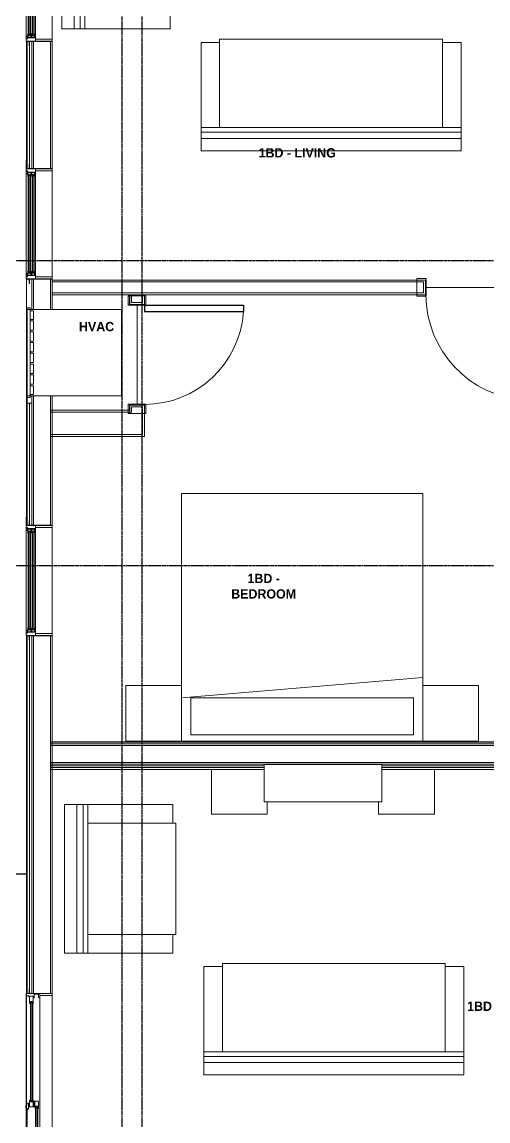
# Model space of a CAD drawing. Header units: inches. Extents: x -4093 to -1777, y 9773 to 12264.
# Drawn here: x -3861.6 to -3711.1, y 11007.9 to 11362.9 of the extents above; entities that cross this region are included whole.
import ezdxf

# ---------------------------------------------------------------- set-up
doc = ezdxf.new("R2010")
doc.units = ezdxf.units.IN
doc.header["$MEASUREMENT"] = 0
for name, pattern in [('Center 1_4_', [0.53125, 0.25, -0.09375, 0.09375, -0.09375]), ('Dash', [0.25, 0.125, -0.125]), ('Grid Line 1_2_', [0.875, 0.5, -0.125, 0.125, -0.125]), ('Hidden 1_8_', [0.1875, 0.125, -0.0625])]:
    doc.linetypes.add(name, pattern=pattern)
for name, color, linetype, lineweight in [('0-1', 7, 'Continuous', 5), ('0-2', 7, 'Continuous', 9), ('A-AREA-IDEN', 2, 'Continuous', 9), ('A-DETL-CNTR', 5, 'Center 1_4_', 9), ('A-DETL-GENF', 92, 'Continuous', 18), ('A-DETL-GENF-2', 92, 'Continuous', 9), ('A-DETL-GENF-HDLN', 1, 'Dash', 9), ('A-DETL-HDLN', 90, 'Hidden 1_8_', 9), ('A-DOOR', 31, 'Continuous', 18), ('A-DOOR-1', 7, 'Continuous', 9), ('A-DOOR-2', 10, 'Continuous', 30), ('A-DOOR-4', 31, 'Continuous', 9), ('A-DOOR-FRAM-2', 31, 'Continuous', 9), ('A-FLOR-1', 7, 'Continuous', 9), ('A-FLOR-2', 192, 'Continuous', 9), ('A-GENM', 5, 'Continuous', 9), ('A-GLAZ', 151, 'Continuous', 18), ('A-GLAZ-1', 151, 'Continuous', 9), ('A-GLAZ-2', 151, 'Continuous', 30), ('A-WALL', 113, 'Continuous', 18), ('A-WALL-1', 7, 'Continuous', 9), ('A-WALL-2', 250, 'Continuous', 18), ('A-WALL-3', 113, 'Continuous', 9), ('I-FURN', 30, 'Continuous', 9), ('I-FURN-1', 7, 'Continuous', 9), ('I-WALL-1', 7, 'Continuous', 9), ('S-GRID-1', 1, 'Grid Line 1_2_', 30)]:
    doc.layers.add(name, color=color, linetype=linetype, lineweight=lineweight)
doc.styles.add('Century Gothic_B', font='GOTHICB.TTF', dxfattribs={"height": 3})

# ---------------------------------------------------------------- blocks, each defined once
blk = doc.blocks.new('SWING - SINGLE - FLUSH - SWING - FLUSH - 2-10 x 6-8 - PRIVACY-4346070-BACKGROUND - 3RD FLOOR')
at = {"layer": 'A-DOOR-1'}
for p, q in [((-20, 2.37), (-20, 2.87)), ((-20, 2.87), (-17, 2.87)), ((-20, 2.37), (-17, 2.37)), ((-20, -2.88), (-20, 2.37)), ((-17, 2.37), (-20, 2.37)), ((-17, 2.87), (-17, 2.37)), ((-17, 2.37), (-17, -2.88)), ((17, 2.37), (17, 2.87)), ((17, 2.87), (20, 2.87)), ((17, 2.37), (20, 2.37)), ((17, -2.88), (17, 2.37)), ((20, 2.37), (17, 2.37)), ((20, 2.87), (20, 2.37)), ((20, 2.37), (20, -2.88)), ((-17, -2.88), (-20, -2.88)), ((20, -2.88), (17, -2.88))]:
    blk.add_line(p, q, dxfattribs=at)
blk.add_arc((17, -2.38), 34.07, 180, 266.6343, dxfattribs=at)
at = {"layer": 'A-DOOR-2'}
for p, q in [((15, -2.38), (15, -36.38)), ((17, -2.38), (15, -2.38)), ((17, -2.38), (17, -36.38)), ((17, -36.38), (15, -36.38))]:
    blk.add_line(p, q, dxfattribs=at)
blk = doc.blocks.new('Bed-Standard - King 78_ x 80_-1242963-BACKGROUND - 3RD FLOOR')
at = {"layer": 'I-FURN-1'}
for p, q in [((49.69, 38.2), (-28.31, 38.2)), ((-28.31, 38.2), (-28.31, -41.8)), ((-25.31, 36.2), (-25.31, 24.2)), ((-25.31, 36.2), (46.69, 36.2)), ((46.69, 36.2), (46.69, 24.2)), ((49.69, -41.8), (49.69, 38.2)), ((49.69, 24.2), (-28.31, 17.63)), ((-25.31, 24.2), (46.69, 24.2)), ((-28.31, -41.8), (49.69, -41.8))]:
    blk.add_line(p, q, dxfattribs=at)
blk = doc.blocks.new('Couch-Both_Arms-Generic - 1-1372852-BACKGROUND - 3RD FLOOR')
at = {"layer": 'I-FURN'}
for p, q in [((-36, 18.5), (36, 18.5)), ((-36, 17.5), (-36, 18.5)), ((36, 18.5), (36, 17.5)), ((-42, 17.5), (-36, 17.5)), ((-42, -10), (-42, 17.5)), ((-36, 17.5), (-36, -10)), ((36, 17.5), (42, 17.5)), ((36, -10), (36, 17.5)), ((42, 17.5), (42, -10)), ((-42, -10), (42, -10)), ((-42, -13.5), (-42, -10)), ((42, -10), (42, -13.5)), ((-42, -11.5), (42, -11.5)), ((-42, -13.5), (42, -13.5)), ((42, -13.5), (-42, -13.5))]:
    blk.add_line(p, q, dxfattribs=at)
at = {"layer": 'I-FURN-1'}
for p, q in [((-42, -17.5), (-42, -13.5)), ((42, -13.5), (42, -17.5)), ((42, -17.5), (-42, -17.5))]:
    blk.add_line(p, q, dxfattribs=at)
blk = doc.blocks.new('Couch-Both_Arms-Generic - 2-1523460-BACKGROUND - 3RD FLOOR')
at = {"layer": 'I-FURN'}
for p, q in [((-18, 18.5), (18, 18.5)), ((-18, 17.5), (-18, 18.5)), ((18, 18.5), (18, 17.5)), ((-24, 17.5), (-18, 17.5)), ((-24, -10), (-24, 17.5)), ((-18, 17.5), (-18, -10)), ((18, 17.5), (24, 17.5)), ((18, -10), (18, 17.5)), ((24, 17.5), (24, -10)), ((-24, -10), (24, -10)), ((-24, -13.5), (-24, -10)), ((24, -10), (24, -13.5)), ((-24, -11.5), (24, -11.5)), ((-24, -13.5), (24, -13.5)), ((24, -13.5), (-24, -13.5))]:
    blk.add_line(p, q, dxfattribs=at)
at = {"layer": 'I-FURN-1'}
for p, q in [((-24, -17.5), (-24, -13.5)), ((24, -13.5), (24, -17.5)), ((24, -17.5), (-24, -17.5))]:
    blk.add_line(p, q, dxfattribs=at)
blk = doc.blocks.new('Entertainment_Center_14771 - Entertainment_Center_14771-V5-BACKGROUND - 3RD FLOOR')
at = {"layer": 'I-FURN-1'}
for p, q in [((-36, 4.38), (-36, -10)), ((-19, 6.12), (19, 6.12)), ((-19, 6), (-19, 6.12)), ((19, 6), (-19, 6)), ((19, 6), (-19, 6)), ((-19, 6), (-19, -6)), ((19, 6.12), (19, 6)), ((19, -6), (19, 6)), ((36, -10), (36, 4.38)), ((-19, -6), (19, -6)), ((-18, -10), (-18, -6)), ((18, -6), (18, -10)), ((-36, -10), (-18, -10)), ((-35.34, -10), (-35.34, -10.03)), ((-35.34, -10.03), (-34.85, -10.03)), ((-34.85, -10.03), (-34.85, -10)), ((-19.66, -10), (-19.66, -10.03)), ((-19.66, -10.03), (-18.66, -10.03)), ((-18.66, -10.03), (-18.66, -10)), ((18, -10), (36, -10)), ((18.66, -10), (18.66, -10.03)), ((18.66, -10.03), (19.66, -10.03)), ((19.66, -10.03), (19.66, -10)), ((34.85, -10), (34.85, -10.03)), ((34.85, -10.03), (35.34, -10.03)), ((35.34, -10.03), (35.34, -10))]:
    blk.add_line(p, q, dxfattribs=at)
blk = doc.blocks.new('Couch-Both_Arms-Generic - 1-1352606-BACKGROUND - 3RD FLOOR')
at = {"layer": 'I-FURN'}
for p, q in [((-42, 13.5), (42, 13.5)), ((42, 13.5), (-42, 13.5)), ((-42, 13.5), (-42, 10)), ((-42, 11.5), (42, 11.5)), ((42, 10), (42, 13.5)), ((-42, 10), (-42, -17.5)), ((-42, 10), (42, 10)), ((-36, -17.5), (-36, 10)), ((36, 10), (36, -17.5)), ((42, -17.5), (42, 10)), ((-42, -17.5), (-36, -17.5)), ((-36, -17.5), (-36, -18.5)), ((36, -18.5), (36, -17.5)), ((36, -17.5), (42, -17.5)), ((-36, -18.5), (36, -18.5))]:
    blk.add_line(p, q, dxfattribs=at)
at = {"layer": 'I-FURN-1'}
for p, q in [((42, 17.5), (-42, 17.5)), ((-42, 17.5), (-42, 13.5)), ((42, 13.5), (42, 17.5))]:
    blk.add_line(p, q, dxfattribs=at)
blk = doc.blocks.new('Table-Night Stand - 18_ x 18_ x 24_-V11-BACKGROUND - 3RD FLOOR')
at = {"layer": 'I-FURN-1'}
for p, q in [((18.15, 18), (0.15, 18)), ((18.15, 0), (18.15, 18)), ((0.15, 0), (18.15, 0))]:
    blk.add_line(p, q, dxfattribs=at)
blk = doc.blocks.new('Table-Night Stand - 18_ x 18_ x 24_-V12-BACKGROUND - 3RD FLOOR')
at = {"layer": 'I-FURN-1'}
for p, q in [((18.15, 18), (0.15, 18)), ((0.15, 18), (0.15, 0)), ((0.15, 0), (18.15, 0))]:
    blk.add_line(p, q, dxfattribs=at)
blk = doc.blocks.new('SWING - SINGLE - FLUSH - SWING - 32_ x 80_ - WITH ACOUSTICAL SEAL-4346081-BACKGROUND - 3RD FLOOR')
at = {"layer": 'A-DOOR-1'}
for p, q in [((-19, 2.37), (-19, 2.87)), ((-19, 2.87), (-16, 2.87)), ((-19, 2.37), (-16, 2.37)), ((-19, -2.88), (-19, 2.37)), ((-16, 2.37), (-19, 2.37)), ((-16, 2.87), (-16, 2.37)), ((-16, 2.37), (-16, -2.88)), ((16, 2.37), (16, 2.87)), ((16, 2.87), (19, 2.87)), ((16, 2.37), (19, 2.37)), ((16, -2.88), (16, 2.37)), ((19, 2.37), (16, 2.37)), ((19, 2.87), (19, 2.37)), ((19, 2.37), (19, -2.88)), ((-16, -2.88), (-19, -2.88)), ((19, -2.88), (16, -2.88))]:
    blk.add_line(p, q, dxfattribs=at)
blk.add_arc((16, -2.38), 32.07, 180, 266.4241, dxfattribs=at)
at = {"layer": 'A-DOOR-2'}
for p, q in [((14, -2.38), (14, -34.38)), ((16, -2.38), (14, -2.38)), ((16, -2.38), (16, -34.38)), ((16, -34.38), (14, -34.38))]:
    blk.add_line(p, q, dxfattribs=at)
blk = doc.blocks.new('CTR - 1st Phase - Unit Layouts_rvt-1-BACKGROUND - 3RD FLOOR')
at = {"layer": 'A-FLOR-1'}
for p, q in [((-3697.05, 11277.19), (-3731.05, 11277.19)), ((-3824.47, 11271.44), (-3824.47, 11239.44)), ((-3851.85, 11130.44), (-3660.05, 11130.44)), ((-3851.85, 11048.45), (-3851.85, 10978.33))]:
    blk.add_line(p, q, dxfattribs=at)
at = {"layer": 'A-WALL-1'}
for p, q in [((-3731.3, 11279.56), (-3851.85, 11279.56)), ((-3851.85, 11279.56), (-3851.85, 11274.81)), ((-3731.3, 11274.81), (-3731.3, 11279.56)), ((-3851.85, 11274.81), (-3731.3, 11274.81)), ((-3822.1, 11274.81), (-3826.85, 11274.81)), ((-3826.85, 11274.81), (-3826.85, 11271.69)), ((-3822.1, 11271.69), (-3822.1, 11274.81)), ((-3826.85, 11271.69), (-3822.1, 11271.69)), ((-3822.1, 11239.19), (-3826.85, 11239.19)), ((-3826.85, 11239.19), (-3826.85, 11237.5)), ((-3822.1, 11237.5), (-3822.1, 11239.19))]:
    blk.add_line(p, q, dxfattribs=at)
at = {"layer": 'A-WALL-2'}
for p, q in [((-3731.92, 11278.94), (-3851.85, 11278.94)), ((-3731.92, 11277.19), (-3731.92, 11278.94)), ((-3731.92, 11275.44), (-3731.92, 11277.19)), ((-3851.85, 11275.44), (-3731.92, 11275.44)), ((-3826.22, 11274.81), (-3826.22, 11272.31)), ((-3826.22, 11272.31), (-3824.47, 11272.31)), ((-3824.47, 11272.31), (-3822.72, 11272.31)), ((-3822.72, 11272.31), (-3822.72, 11274.81)), ((-3826.22, 11236.88), (-3852.47, 11236.88)), ((-3826.22, 11238.56), (-3826.22, 11237.5)), ((-3824.47, 11238.56), (-3826.22, 11238.56)), ((-3826.22, 11237.5), (-3826.22, 11236.88)), ((-3822.72, 11238.56), (-3824.47, 11238.56)), ((-3822.72, 11237.5), (-3822.72, 11238.56)), ((-3822.72, 11237.5), (-3822.72, 11236.88)), ((-3822.72, 11236.88), (-3822.72, 11229.63)), ((-3822.72, 11229.63), (-3852.47, 11229.63))]:
    blk.add_line(p, q, dxfattribs=at)
at = {"layer": 'I-WALL-1'}
for p, q in [((-3826.85, 11237.5), (-3852.47, 11237.5)), ((-3852.47, 11237.5), (-3852.47, 11229)), ((-3822.1, 11229.63), (-3822.1, 11237.5)), ((-3822.1, 11229), (-3822.1, 11229.63)), ((-3852.47, 11229), (-3822.1, 11229))]:
    blk.add_line(p, q, dxfattribs=at)
at = {"layer": '0-2'}
for name, p, rotation in [('Couch-Both_Arms-Generic - 2-1523460-BACKGROUND - 3RD FLOOR', (-3831.29, 11384.66), 269.9999999999799), ('SWING - SINGLE - FLUSH - SWING - 32_ x 80_ - WITH ACOUSTICAL SEAL-4346081-BACKGROUND - 3RD FLOOR', (-3824.47, 11255.44), 90.00000000000999), ('Bed-Standard - King 78_ x 80_-1242963-BACKGROUND - 3RD FLOOR', (-3760.41, 11168.83), 180), ('Table-Night Stand - 18_ x 18_ x 24_-V11-BACKGROUND - 3RD FLOOR', (-3809.95, 11148.63), 180), ('Table-Night Stand - 18_ x 18_ x 24_-V12-BACKGROUND - 3RD FLOOR', (-3713.95, 11148.63), 180), ('Couch-Both_Arms-Generic - 2-1523460-BACKGROUND - 3RD FLOOR', (-3830.4, 11086.11), 270.0000000000503), ('Couch-Both_Arms-Generic - 1-1352606-BACKGROUND - 3RD FLOOR', (-3760.9, 11040.29), 180)]:
    blk.add_blockref(name, p, dxfattribs=dict(at, rotation=rotation))
for name, p in [('Couch-Both_Arms-Generic - 1-1372852-BACKGROUND - 3RD FLOOR', (-3761.79, 11338.84)), ('SWING - SINGLE - FLUSH - SWING - FLUSH - 2-10 x 6-8 - PRIVACY-4346070-BACKGROUND - 3RD FLOOR', (-3714.05, 11277.19)), ('Entertainment_Center_14771 - Entertainment_Center_14771-V5-BACKGROUND - 3RD FLOOR', (-3764.41, 11117.06))]:
    blk.add_blockref(name, p, dxfattribs=at)
blk = doc.blocks.new('CTR - 1st Phase - Common Walls_rvt-1-BACKGROUND - 3RD FLOOR')
at = {"layer": 'A-WALL-2'}
for p, q in [((-3487.3, 11129.69), (-3852.47, 11129.69)), ((-3487.3, 11129.19), (-3852.47, 11129.19)), ((-3487.3, 11123.69), (-3852.47, 11123.69)), ((-3783.41, 11123.19), (-3852.47, 11123.19)), ((-3487.3, 11123.19), (-3745.41, 11123.19)), ((-3783.41, 11122.69), (-3852.47, 11122.69)), ((-3783.41, 11122.06), (-3852.47, 11122.06)), ((-3487.3, 11122.69), (-3745.41, 11122.69)), ((-3487.3, 11122.06), (-3745.41, 11122.06))]:
    blk.add_line(p, q, dxfattribs=at)
at = {"layer": 'I-WALL-1'}
for p, q in [((-3487.3, 11130.31), (-3852.47, 11130.31)), ((-3852.47, 11130.31), (-3852.47, 11121.44)), ((-3852.47, 11121.44), (-3783.41, 11121.44)), ((-3745.41, 11121.44), (-3487.3, 11121.44))]:
    blk.add_line(p, q, dxfattribs=at)
blk = doc.blocks.new('CTR - 1st Phase - Structure_rvt-1-BACKGROUND - 3RD FLOOR')
at = {"layer": 'S-GRID-1'}
for p, q in [((-3829.32, 9772.61), (-3829.32, 12247.5)), ((-3822.82, 9772.61), (-3822.82, 12247.5)), ((-1777.25, 11285.79), (-4076.95, 11285.79)), ((-1777.25, 11187.19), (-4076.95, 11187.19))]:
    blk.add_line(p, q, dxfattribs=at)
blk = doc.blocks.new('Window-Double_Hung-Marvin-Essential - 1-WIDE _TEMP LOWER_ ESDH3066-3454270-BACKGROUND - 3RD FLOOR')
at = {"layer": 'A-DETL-GENF'}
for p, q in [((-17.75, 4.28), (-17.16, 4.28)), ((-17.75, 4.28), (-17.75, 1.19)), ((-17.08, 3.87), (-17.16, 4.28)), ((-17.08, 3.87), (-16.19, 3.87)), ((-16.85, 4.25), (-16.85, 3.87)), ((-16.3, 4.25), (-16.85, 4.25)), ((-16.38, 3.77), (-16.72, 3.77)), ((-16.72, 3.77), (-16.72, 1.19)), ((-15.34, 3.69), (-16.56, 3.69)), ((-16.56, 2.75), (-16.56, 3.69)), ((-16.38, 3.87), (-16.38, 3.77)), ((-16.3, 4.01), (-16.3, 4.25)), ((-16.18, 4.01), (-16.3, 4.01)), ((-16.19, 3.97), (-16.1, 3.97)), ((-16.19, 3.87), (-16.19, 3.97)), ((-16.18, 4.22), (-16.1, 4.22)), ((-16.18, 4.22), (-16.18, 4.01)), ((-16.1, 3.97), (-16.1, 4.22)), ((-15.94, 2.87), (-15.94, 3.59)), ((-15.94, 3.59), (-15.28, 3.59)), ((15.84, 3.57), (-15.84, 3.57)), ((-15.84, 2.88), (-15.84, 3.57)), ((-15.34, 3.69), (-15.28, 3.63)), ((-15.28, 3.59), (-15.28, 3.63)), ((15.34, 3.69), (15.28, 3.63)), ((15.28, 3.59), (15.28, 3.63)), ((15.94, 3.59), (15.28, 3.59)), ((15.34, 3.69), (16.56, 3.69)), ((15.84, 2.88), (15.84, 3.57)), ((15.94, 2.87), (15.94, 3.59)), ((16.18, 4.22), (16.1, 4.22)), ((16.1, 3.97), (16.1, 4.22)), ((16.19, 3.97), (16.1, 3.97)), ((16.18, 4.22), (16.18, 4.01)), ((16.18, 4.01), (16.3, 4.01)), ((16.19, 3.87), (16.19, 3.97)), ((17.08, 3.87), (16.19, 3.87)), ((16.3, 4.01), (16.3, 4.25)), ((16.3, 4.25), (16.85, 4.25)), ((16.38, 3.87), (16.38, 3.77)), ((16.38, 3.77), (16.72, 3.77)), ((16.56, 2.75), (16.56, 3.69)), ((16.72, 3.77), (16.72, 1.19)), ((16.85, 4.25), (16.85, 3.87)), ((17.08, 3.87), (17.16, 4.28)), ((17.75, 4.28), (17.16, 4.28)), ((17.75, 4.28), (17.75, 1.19)), ((-19.25, 3.23), (-19.25, 3.19)), ((-17.75, 3.23), (-19.25, 3.23)), ((-19.25, 3.19), (-17.9, 3.19)), ((-17.9, 3.19), (-17.9, 3.08)), ((-17.9, 3.08), (-17.75, 3.08)), ((-16.72, 1.19), (-17.75, 1.19)), ((-16.56, 2.75), (-15.34, 2.75)), ((-15.34, 2.47), (-16.56, 2.47)), ((-16.56, 1.53), (-16.56, 2.47)), ((-16.56, 1.53), (-15.34, 1.53)), ((-15.28, 2.87), (-15.94, 2.87)), ((-15.94, 1.65), (-15.94, 2.37)), ((-15.94, 2.37), (-15.28, 2.37)), ((-15.28, 1.65), (-15.94, 1.65)), ((15.84, 3.45), (-15.84, 3.45)), ((15.84, 3.01), (-15.84, 3.01)), ((15.84, 2.88), (-15.84, 2.88)), ((15.84, 2.35), (-15.84, 2.35)), ((-15.84, 1.66), (-15.84, 2.35)), ((15.84, 2.23), (-15.84, 2.23)), ((15.84, 1.79), (-15.84, 1.79)), ((15.84, 1.66), (-15.84, 1.66)), ((-15.54, 3.01), (-15.54, 3.45)), ((-15.54, 1.79), (-15.54, 2.23)), ((-15.34, 2.75), (-15.28, 2.81)), ((-15.34, 2.47), (-15.28, 2.41)), ((-15.34, 1.53), (-15.28, 1.59)), ((-15.28, 2.81), (-15.28, 2.87)), ((-15.28, 2.37), (-15.28, 2.41)), ((-15.28, 1.59), (-15.28, 1.65)), ((15.28, 2.81), (15.28, 2.87)), ((15.28, 2.87), (15.94, 2.87)), ((15.34, 2.75), (15.28, 2.81)), ((15.34, 2.47), (15.28, 2.41)), ((15.28, 2.37), (15.28, 2.41)), ((15.94, 2.37), (15.28, 2.37)), ((15.28, 1.59), (15.28, 1.65)), ((15.28, 1.65), (15.94, 1.65)), ((15.34, 1.53), (15.28, 1.59)), ((16.56, 2.75), (15.34, 2.75)), ((15.34, 2.47), (16.56, 2.47)), ((16.56, 1.53), (15.34, 1.53)), ((15.54, 3.01), (15.54, 3.45)), ((15.54, 1.79), (15.54, 2.23)), ((15.84, 1.66), (15.84, 2.35)), ((15.94, 1.65), (15.94, 2.37)), ((16.56, 1.53), (16.56, 2.47)), ((16.72, 1.19), (17.75, 1.19)), ((17.75, 3.23), (19.25, 3.23)), ((17.9, 3.08), (17.75, 3.08)), ((17.9, 3.19), (17.9, 3.08)), ((19.25, 3.19), (17.9, 3.19)), ((19.25, 3.23), (19.25, 3.19))]:
    blk.add_line(p, q, dxfattribs=at)
at = {"layer": 'A-DETL-GENF-HDLN'}
blk.add_line((16.1, 4.22), (-16.5, 4.22), dxfattribs=at)
at = {"layer": 'A-GLAZ'}
for p, q in [((-17.13, 1.16), (-17.13, -4.19)), ((17.12, -4.19), (17.12, 1.16)), ((-17.13, -4.19), (-17.75, -4.19)), ((17.12, -4.19), (17.75, -4.19))]:
    blk.add_line(p, q, dxfattribs=at)
at = {"layer": 'A-GLAZ-1'}
for p, q in [((17.75, 4.28), (-17.75, 4.28)), ((20.46, 4.25), (17.75, 4.25)), ((17.75, 4.19), (20.46, 4.19)), ((20.46, 4.19), (20.46, 4.25)), ((-17.75, 1.19), (17.75, 1.19)), ((-17.75, -4.19), (17.75, -4.19))]:
    blk.add_line(p, q, dxfattribs=at)
at = {"layer": 'A-GLAZ-2'}
for p, q in [((-17.75, 4.28), (-17.75, 1.19)), ((17.75, 1.19), (17.75, 4.28)), ((-17.75, 1.16), (-17.75, -4.19)), ((17.75, -4.19), (17.75, 1.16))]:
    blk.add_line(p, q, dxfattribs=at)
blk = doc.blocks.new('V-Series_EWC4_SPVU_RFA_2015 - 2ND AND 3RD FLOOR-2226480-BACKGROUND - 3RD FLOOR')
at = {"layer": 'A-GENM'}
for p, q in [((-3859.97, 11740.34), (-3859.97, 11739.78)), ((-3858.97, 11740.34), (-3859.97, 11740.34)), ((-3859.97, 11739.78), (-3859.97, 11711.9)), ((-3858.97, 11739.78), (-3859.97, 11739.78)), ((-3859.97, 11739.78), (-3858.97, 11739.78)), ((-3858.97, 11739.78), (-3858.97, 11740.34)), ((-3858.97, 11711.9), (-3858.97, 11739.78)), ((-3829.54, 11739.78), (-3858.97, 11739.78)), ((-3858.97, 11739.78), (-3858.97, 11739.34)), ((-3858.97, 11739.34), (-3857.97, 11739.34)), ((-3857.97, 11739.34), (-3857.97, 11736.54)), ((-3829.54, 11711.9), (-3829.54, 11739.78)), ((-3857.97, 11736.54), (-3858.97, 11736.54)), ((-3858.97, 11736.54), (-3858.97, 11736.04)), ((-3858.97, 11736.04), (-3857.97, 11736.04)), ((-3857.97, 11736.04), (-3857.97, 11733.06)), ((-3857.97, 11733.06), (-3858.97, 11733.06)), ((-3858.97, 11733.06), (-3858.97, 11732.56)), ((-3858.97, 11732.56), (-3857.97, 11732.56)), ((-3857.97, 11732.56), (-3857.97, 11729.57)), ((-3857.97, 11729.57), (-3858.97, 11729.57)), ((-3858.97, 11729.57), (-3858.97, 11729.07)), ((-3858.97, 11729.07), (-3857.97, 11729.07)), ((-3857.97, 11729.07), (-3857.97, 11726.09)), ((-3857.97, 11726.09), (-3858.97, 11726.09)), ((-3858.97, 11726.09), (-3858.97, 11725.59)), ((-3858.97, 11725.59), (-3857.97, 11725.59)), ((-3857.97, 11725.59), (-3857.97, 11722.61)), ((-3857.97, 11722.61), (-3858.97, 11722.61)), ((-3858.97, 11722.61), (-3858.97, 11722.11)), ((-3858.97, 11722.11), (-3857.97, 11722.11)), ((-3857.97, 11722.11), (-3857.97, 11719.12)), ((-3857.97, 11719.12), (-3858.97, 11719.12)), ((-3858.97, 11719.12), (-3858.97, 11718.62)), ((-3858.97, 11718.62), (-3857.97, 11718.62)), ((-3857.97, 11718.62), (-3857.97, 11715.64)), ((-3857.97, 11715.64), (-3858.97, 11715.64)), ((-3858.97, 11715.64), (-3858.97, 11715.14)), ((-3858.97, 11715.14), (-3857.97, 11715.14)), ((-3857.97, 11715.14), (-3857.97, 11712.34)), ((-3859.97, 11711.9), (-3858.97, 11711.9)), ((-3859.97, 11711.9), (-3859.97, 11711.34)), ((-3858.97, 11711.9), (-3859.97, 11711.9)), ((-3859.97, 11711.34), (-3858.97, 11711.34)), ((-3857.97, 11712.34), (-3858.97, 11712.34)), ((-3858.97, 11712.34), (-3858.97, 11711.9)), ((-3858.97, 11711.34), (-3858.97, 11711.9)), ((-3858.97, 11711.9), (-3829.54, 11711.9))]:
    blk.add_line(p, q, dxfattribs=at)
blk = doc.blocks.new('Perforated Panel at Magic-Pak - hvac panel - 3rd floor-2505075-BACKGROUND - 3RD FLOOR')
at = {"layer": 'A-GLAZ-1'}
for p, q in [((19.01, 4.19), (-19.01, 4.19)), ((-19.01, 4.12), (19.01, 4.12))]:
    blk.add_line(p, q, dxfattribs=at)
blk = doc.blocks.new('Door-Sliding-Marvin-2_Panel_Patio_Door-Essential - RR-MARVIN ESSENTIAL SLIDING - 6_-0_X6_-10_ - 3RD FLOOR-3441297-BACKGROUND - 3RD FLOOR')
at = {"layer": 'A-DETL-GENF'}
for p, q in [((-35.75, 0.19), (-34.25, 0.19)), ((-35.75, -4.28), (-35.75, 0.19)), ((-34.25, 0.19), (-34.25, -0.1)), ((35.75, 0.19), (34.25, 0.19)), ((34.25, 0.19), (34.25, -0.1)), ((35.75, -4.28), (35.75, 0.19)), ((-37.25, -3.19), (-37.25, -3.23)), ((-35.91, -3.19), (-37.25, -3.19)), ((-35.75, -3.23), (-37.25, -3.23)), ((-35.75, -3.08), (-35.91, -3.08)), ((-35.91, -3.19), (-35.91, -3.08)), ((-35.5, -0.25), (-34.39, -0.25)), ((-35.5, -1.63), (-35.5, -0.25)), ((-35.5, -1.63), (-34.25, -1.63)), ((-34.25, -3.31), (-35, -3.31)), ((-35, -3.31), (-35, -4.28)), ((-32.41, -1.94), (-34.81, -1.94)), ((-34.81, -1.94), (-34.81, -3.19)), ((-34.81, -3.19), (-32.46, -3.19)), ((-34.39, -0.25), (-34.25, -0.1)), ((-34.25, -1.63), (-34.25, -1.94)), ((-34.25, -3.19), (-34.25, -3.31)), ((-33.09, -2.13), (-32.34, -2.13)), ((-33.09, -2.88), (-33.09, -2.13)), ((-32.38, -2.88), (-33.09, -2.88)), ((-32.98, -2.13), (-0.77, -2.13)), ((-32.98, -2.27), (-32.98, -2.13)), ((-32.98, -2.27), (-0.77, -2.27)), ((-32.98, -2.72), (-0.77, -2.72)), ((-32.98, -2.72), (-32.98, -2.88)), ((-32.98, -2.88), (-0.77, -2.88)), ((-32.87, -2.72), (-32.87, -2.27)), ((-32.61, -2.72), (-32.61, -2.27)), ((-32.46, -3.19), (-32.38, -2.88)), ((-32.34, -2), (-32.41, -1.94)), ((-32.34, -2.13), (-32.34, -2)), ((-1.41, -2), (-1.34, -1.94)), ((-1.41, -2.13), (-1.41, -2)), ((-0.66, -2.13), (-1.41, -2.13)), ((-1.29, -3.19), (-1.38, -2.88)), ((-1.38, -2.88), (-0.66, -2.88)), ((-1.34, -1.94), (0.87, -1.94)), ((0.87, -3.19), (-1.29, -3.19)), ((-1.14, -2.72), (-1.14, -2.27)), ((1.34, -0.25), (-0.88, -0.25)), ((-0.88, -0.25), (-0.88, -1.72)), ((-0.88, -1.5), (1.29, -1.5)), ((0.24, -1.82), (-0.88, -1.72)), ((-0.88, -2.72), (-0.88, -2.27)), ((-0.77, -2.27), (-0.77, -2.13)), ((-0.77, -2.72), (-0.77, -2.88)), ((-0.66, -2.88), (-0.66, -2.13)), ((-0.24, -1.58), (-0.43, -1.58)), ((-0.43, -1.58), (-0.43, -1.68)), ((-0.43, -1.68), (0.43, -1.76)), ((-0.24, -1.51), (-0.24, -1.58)), ((-0.24, -1.62), (-0.24, -1.7)), ((-0.24, -1.62), (0.87, -1.72)), ((-0.24, -4.05), (-0.24, -3.53)), ((-0.24, -3.53), (1.51, -3.53)), ((0.24, -1.82), (0.24, -1.74)), ((0.24, -1.86), (0.43, -1.86)), ((0.24, -1.93), (0.24, -1.86)), ((0.43, -1.86), (0.43, -1.76)), ((0.66, -1.19), (0.66, -0.44)), ((0.66, -0.44), (1.41, -0.44)), ((1.37, -1.19), (0.66, -1.19)), ((0.77, -0.44), (33.04, -0.44)), ((0.77, -0.58), (0.77, -0.44)), ((0.77, -0.58), (33.04, -0.58)), ((0.77, -1.04), (33.04, -1.04)), ((0.77, -1.04), (0.77, -1.19)), ((0.77, -1.19), (33.04, -1.19)), ((0.87, -1.72), (0.87, -3.19)), ((0.88, -1.04), (0.88, -0.58)), ((1.14, -1.04), (1.14, -0.58)), ((1.29, -1.5), (1.37, -1.19)), ((1.41, -0.31), (1.34, -0.25)), ((1.41, -0.44), (1.41, -0.31)), ((1.51, -3.53), (1.51, -3.65)), ((32.41, -0.31), (32.47, -0.25)), ((32.41, -0.44), (32.41, -0.31)), ((33.16, -0.44), (32.41, -0.44)), ((32.52, -1.5), (32.44, -1.19)), ((32.44, -1.19), (33.16, -1.19)), ((32.47, -0.25), (34.84, -0.25)), ((34.84, -1.5), (32.52, -1.5)), ((32.68, -1.04), (32.68, -0.58)), ((32.93, -1.04), (32.93, -0.58)), ((33.04, -0.58), (33.04, -0.44)), ((33.04, -1.04), (33.04, -1.19)), ((33.16, -1.19), (33.16, -0.44)), ((33.25, -3.53), (33.25, -3.65)), ((35, -3.53), (33.25, -3.53)), ((34.39, -0.25), (34.25, -0.1)), ((35.5, -1.63), (34.25, -1.63)), ((34.25, -1.63), (34.25, -1.94)), ((34.81, -1.94), (34.25, -1.94)), ((34.81, -3.19), (34.25, -3.19)), ((34.25, -3.19), (34.25, -3.31)), ((34.25, -3.31), (35, -3.31)), ((35.5, -0.25), (34.39, -0.25)), ((34.81, -1.94), (34.81, -3.19)), ((34.84, -0.25), (34.84, -1.5)), ((35, -3.31), (35, -4.28)), ((35.5, -1.63), (35.5, -0.25)), ((35.75, -3.08), (35.9, -3.08)), ((35.75, -3.23), (37.25, -3.23)), ((35.9, -3.19), (35.9, -3.08)), ((35.9, -3.19), (37.25, -3.19)), ((37.25, -3.19), (37.25, -3.23)), ((-35, -4.28), (-35.75, -4.28)), ((0.34, -4.05), (-0.24, -4.05)), ((0.6, -4.36), (0.34, -4.05)), ((1.35, -4.36), (0.6, -4.36)), ((1.35, -4.05), (1.51, -4.05)), ((1.35, -4.05), (1.35, -4.36)), ((1.51, -3.65), (1.75, -3.65)), ((1.51, -3.69), (1.51, -4.05)), ((1.71, -3.69), (1.51, -3.69)), ((1.64, -3.83), (1.64, -3.94)), ((1.64, -3.83), (1.71, -3.83)), ((1.75, -3.94), (1.64, -3.94)), ((1.71, -3.83), (1.71, -3.69)), ((1.75, -3.65), (1.75, -3.94)), ((33.25, -3.65), (33.01, -3.65)), ((33.01, -3.65), (33.01, -3.94)), ((33.01, -3.94), (33.12, -3.94)), ((33.05, -3.69), (33.25, -3.69)), ((33.05, -3.83), (33.05, -3.69)), ((33.12, -3.83), (33.05, -3.83)), ((33.12, -3.83), (33.12, -3.94)), ((33.25, -3.69), (33.25, -4.05)), ((33.41, -4.05), (33.25, -4.05)), ((33.41, -4.05), (33.41, -4.36)), ((33.41, -4.36), (34.16, -4.36)), ((34.16, -4.36), (34.42, -4.05)), ((34.42, -4.05), (35, -4.05)), ((35, -4.28), (35.75, -4.28))]:
    blk.add_line(p, q, dxfattribs=at)
at = {"layer": 'A-DETL-GENF-2'}
for p, q in [((-32.87, -2.72), (-32.87, -2.27)), ((-32.61, -2.72), (-32.61, -2.27))]:
    blk.add_line(p, q, dxfattribs=at)
at = {"layer": 'A-DETL-GENF-HDLN'}
blk.add_line((1.75, -3.94), (33.01, -3.94), dxfattribs=at)
at = {"layer": 'A-DOOR'}
for p, q in [((-35.75, 4.19), (-35.06, 4.19)), ((-35.75, 0.22), (-35.75, 4.19)), ((-35.06, 4.19), (-35.06, 0.22)), ((35.06, 4.19), (35.75, 4.19)), ((35.06, 0.22), (35.06, 4.19)), ((35.75, 4.19), (35.75, 0.22)), ((-35.06, 0.22), (-35.75, 0.22)), ((35.75, 0.22), (35.06, 0.22))]:
    blk.add_line(p, q, dxfattribs=at)
at = {"layer": 'A-DOOR-4'}
for p, q in [((-35.75, -4.25), (-35.75, -4.19)), ((35.75, -4.19), (-35.75, -4.19)), ((35.75, -4.25), (-35.75, -4.25)), ((35.75, -4.19), (35.75, -4.25)), ((40.68, -4.25), (35.75, -4.25)), ((40.68, -4.19), (40.68, -4.25))]:
    blk.add_line(p, q, dxfattribs=at)
at = {"layer": 'A-DOOR-FRAM-2'}
for p, q in [((-35.75, 0.19), (35.75, 0.19)), ((-35.75, -4.28), (-35.75, 0.19)), ((35.75, 0.19), (35.75, -4.28)), ((35.75, -4.28), (-35.75, -4.28))]:
    blk.add_line(p, q, dxfattribs=at)

msp = doc.modelspace()

# ---------------------------------------------------------------- linework, layer by layer
at = {"layer": 'A-DETL-CNTR'}
msp.add_line((-3860.22, 11087.79), (-3880.93, 11087.79), dxfattribs=at)
at = {"layer": 'A-DETL-HDLN'}
msp.add_line((-3860.22, 11087.6), (-3880.98, 11087.6), dxfattribs=at)
at = {"layer": 'A-FLOR-2'}
msp.add_line((-3860.22, 11087.6), (-3880.98, 11087.6), dxfattribs=at)
at = {"layer": 'A-WALL'}
for p, q in [((-3859.97, 11356.78), (-3859.97, 11315.48)), ((-3859.22, 11356.78), (-3859.22, 11315.48)), ((-3858.47, 11356.78), (-3858.47, 11315.48)), ((-3857.97, 11356.78), (-3857.97, 11315.48)), ((-3852.47, 11356.78), (-3852.47, 11315.48)), ((-3857.97, 11279.98), (-3857.97, 11270.08)), ((-3852.47, 11279.98), (-3852.47, 11270.08)), ((-3857.97, 11242.2), (-3857.97, 11200.28)), ((-3852.47, 11242.2), (-3852.47, 11200.28)), ((-3859.97, 11239.83), (-3859.97, 11200.28)), ((-3859.22, 11239.83), (-3859.22, 11200.28)), ((-3858.47, 11239.83), (-3858.47, 11200.28)), ((-3859.97, 11164.78), (-3859.97, 11049.14)), ((-3859.22, 11164.78), (-3859.22, 11049.14)), ((-3858.47, 11164.78), (-3858.47, 11049.14)), ((-3857.97, 11164.78), (-3857.97, 11049.14)), ((-3852.47, 11164.78), (-3852.47, 11049.14))]:
    msp.add_line(p, q, dxfattribs=at)
at = {"layer": 'A-WALL-3'}
for p, q in [((-3860.22, 11356.78), (-3860.22, 11318.19)), ((-3857.19, 11356.78), (-3857.22, 11356.78)), ((-3851.85, 11315.48), (-3851.85, 11356.78)), ((-3857.22, 11315.48), (-3857.19, 11315.48)), ((-3860.22, 11279.98), (-3860.22, 11279.6)), ((-3860.22, 11279.6), (-3859.97, 11279.6)), ((-3859.97, 11279.6), (-3859.97, 11279.98)), ((-3858.47, 11279.98), (-3858.47, 11270.08)), ((-3857.19, 11279.98), (-3857.22, 11279.98)), ((-3851.85, 11270.08), (-3851.85, 11279.98)), ((-3858.47, 11270.08), (-3851.85, 11270.08)), ((-3859.97, 11241.58), (-3860.22, 11241.58)), ((-3860.22, 11241.58), (-3860.22, 11202.99)), ((-3859.97, 11239.83), (-3859.97, 11241.58)), ((-3851.85, 11242.2), (-3858.47, 11242.2)), ((-3858.47, 11242.2), (-3858.47, 11239.83)), ((-3851.85, 11200.28), (-3851.85, 11242.2)), ((-3858.47, 11239.83), (-3859.97, 11239.83)), ((-3857.22, 11200.28), (-3857.19, 11200.28)), ((-3860.22, 11164.78), (-3860.22, 11049.14)), ((-3857.19, 11164.78), (-3857.22, 11164.78)), ((-3851.85, 11049.14), (-3851.85, 11164.78)), ((-3855.85, 11049.14), (-3855.82, 11049.14))]:
    msp.add_line(p, q, dxfattribs=at)

# ---------------------------------------------------------------- block references
at = {"layer": '0-1'}
for name in ['CTR - 1st Phase - Structure_rvt-1-BACKGROUND - 3RD FLOOR', 'CTR - 1st Phase - Unit Layouts_rvt-1-BACKGROUND - 3RD FLOOR', 'CTR - 1st Phase - Common Walls_rvt-1-BACKGROUND - 3RD FLOOR']:
    msp.add_blockref(name, (0, 0), dxfattribs=at)
at = {"layer": 'A-DOOR-4', "rotation": 269.9999999999999}
msp.add_blockref('Door-Sliding-Marvin-2_Panel_Patio_Door-Essential - RR-MARVIN ESSENTIAL SLIDING - 6_-0_X6_-10_ - 3RD FLOOR-3441297-BACKGROUND - 3RD FLOOR', (-3856.04, 11013.39), dxfattribs=at)
at = {"layer": 'A-GENM'}
msp.add_blockref('V-Series_EWC4_SPVU_RFA_2015 - 2ND AND 3RD FLOOR-2226480-BACKGROUND - 3RD FLOOR', (0, -469.7), dxfattribs=at)
at = {"layer": 'A-GLAZ-1', "rotation": 89.99999999999991}
for name, p in [('Window-Double_Hung-Marvin-Essential - 1-WIDE _TEMP LOWER_ ESDH3066-3454270-BACKGROUND - 3RD FLOOR', (-3856.04, 11374.53)), ('Window-Double_Hung-Marvin-Essential - 1-WIDE _TEMP LOWER_ ESDH3066-3454270-BACKGROUND - 3RD FLOOR', (-3856.04, 11297.73)), ('Perforated Panel at Magic-Pak - hvac panel - 3rd floor-2505075-BACKGROUND - 3RD FLOOR', (-3856.04, 11260.59)), ('Window-Double_Hung-Marvin-Essential - 1-WIDE _TEMP LOWER_ ESDH3066-3454270-BACKGROUND - 3RD FLOOR', (-3856.04, 11182.53))]:
    msp.add_blockref(name, p, dxfattribs=at)

# ---------------------------------------------------------------- texts
at = {"layer": 'A-AREA-IDEN', "char_height": 3, "attachment_point": 1, "style": 'Century Gothic_B'}
for s, insert, width in [('1BD - LIVING', (-3785.19, 11322.15), 31.411), ('HVAC', (-3843.22, 11266.03), 15.049), ('1BD -', (-3788.79, 11184.67), 13.13), ('BEDROOM', (-3794.04, 11179.67), 25.755), ('1BD - LIVING', (-3717.83, 11046.47), 31.411)]:
    msp.add_mtext(s, dxfattribs=dict(at, insert=insert, width=width))

doc.saveas('drawing.dxf')
